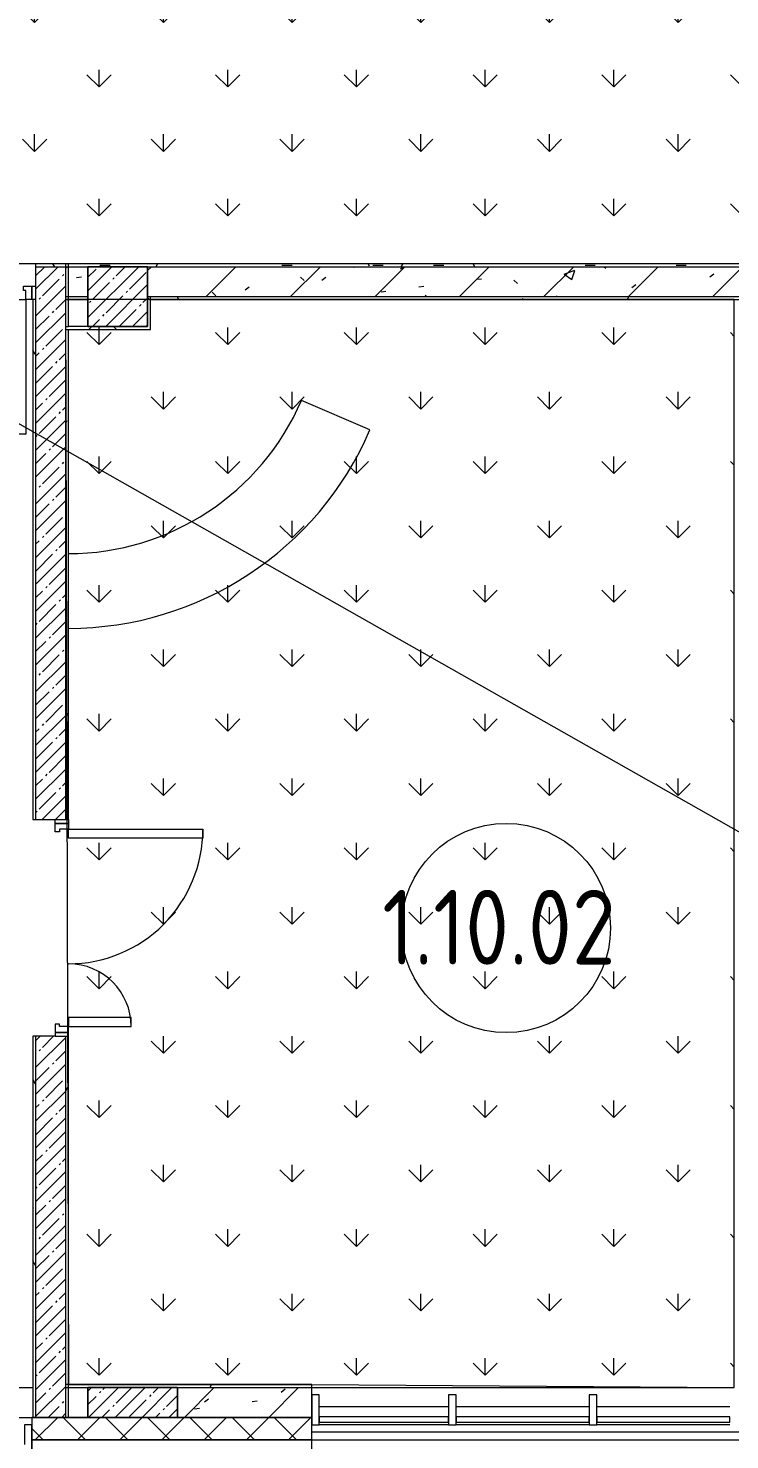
# Model space of a CAD drawing. Header units: millimetres. Extents: x -500089 to 1469082, y -290736 to 166440.
# Drawn here: x 1227604 to 1232304, y -64970 to -55525 of the extents above; entities that cross this region are included whole.
import ezdxf

# ---------------------------------------------------------------- set-up
doc = ezdxf.new("R2010")
doc.units = ezdxf.units.MM
for name, color, linetype, lineweight in [('Витраж', 7, 'Continuous', 0), ('Двери', 7, 'Continuous', 0), ('Марки помещений', 7, 'Continuous', 0), ('Несущие колонны', 7, 'Continuous', 0), ('Панели витража', 7, 'Continuous', 0), ('Перекрытие', 7, 'Continuous', 0), ('Стены наружные', 7, 'Continuous', 0), ('Стены несущие', 7, 'Continuous', 0), ('Стены отделка', 7, 'Continuous', 0), ('Стены штриховка', 7, 'Continuous', 0), ('экспертиза ДУ пояснения', 6, 'Continuous', 0), ('экспертиза условные обозначения', 1, 'Continuous', 0)]:
    doc.layers.add(name, color=color, linetype=linetype, lineweight=lineweight)
doc.styles.add('GOST Common_1', font='', dxfattribs={"width": 0.9, "height": 700})
doc.styles.get('GOST Common_1').set_extended_font_data('GOST Common')
pattern_1 = [(0, (1111853.59, -73570.49), (812.8, 203.2), [67.056, -542.544, 67.056, -542.544, -3251.2]), (0, (1111853.59, -73570.49), (812.8, 203.2), [-1219.2, 67.056, -1152.144, 67.056, -542.544, -1422.4]), (0, (1111853.59, -73570.49), (812.8, 203.2), [-3048, 67.056, -339.344, 67.056, -948.944]), (120, (1112158.39, -73468.89), (-582.37636, 602.30545), [67.056, -542.544, 67.056, -542.544, -3251.2]), (120, (1112158.39, -73468.89), (-582.37636, 602.30545), [-1219.2, 67.056, -1152.144, 67.056, -542.544, -1422.4]), (120, (1112158.39, -73468.89), (-582.37636, 602.30545), [-3048, 67.056, -339.344, 67.056, -948.944]), (240, (1112259.99, -73062.49), (-230.42364, -805.50545), [67.056, -542.544, 67.056, -542.544, -3251.2]), (240, (1112259.99, -73062.49), (-230.42364, -805.50545), [-1219.2, 67.056, -1152.144, 67.056, -542.544, -1422.4]), (240, (1112259.99, -73062.49), (-230.42364, -805.50545), [-3048, 67.056, -339.344, 67.056, -948.944])]
pattern_2 = [(45, (1111853.6, -73570.5), (-282.8427, 282.8427), [])]
pattern_3 = [(50, (1111853.6, -73570.5), (728.7365, -63.7558), [76.2, -838.2]), (355, (1111853.6, -73570.5), (-140.9716, 764.2276), [60.96, -670.56]), (100.451, (1111914.3, -73575.8), (587.77, 700.4668), [64.76, -712.36]), (46.184, (1111853.6, -73367.3), (1084.316, -168.171), [114.3, -1257.3]), (96.636, (1111943.9, -73381.3), (949.61, 989.71), [97.14, -1068.54]), (351.184, (1111853.6, -73367.3), (949.621, 989.701), [91.44, -1005.84]), (21, (1111955.2, -73418.1), (606.458, -409.0606), [76.2, -838.2]), (326, (1111955.2, -73418.1), (247.2083, 736.753), [60.96, -670.56]), (71.451, (1112005.7, -73452.2), (853.6683, 327.6855), [64.76, -712.36]), (37.5, (1111853.59, -73570.5), (12.3547, 338.2201), [33.528, -628.904, 33.528, -647.192, -673.1]), (37.5, (1111853.59, -73570.5), (12.3547, 338.2201), [-1343.152, 33.528, -639.572]), (7.5, (1111853.6, -73570.5), (267.2789, 400.7221), [33.528, -354.584, 33.528, -613.664, -256.54]), (7.5, (1111853.6, -73570.5), (267.2789, 400.7221), [-1035.304, 33.528, -223.012]), (327.5, (1111627.02, -73570.5), (542.36333, -22.91534), [33.528, -220.472, 33.528, -758.952, -1051.56]), (327.5, (1111627.02, -73570.5), (542.36333, -22.91534), [-1046.48, 33.528, -1018.032]), (317.5, (1111525.4, -73570.5), (592.517, 101.7071), [33.528, -296.672, 33.528, -492.76, -746.76]), (317.5, (1111525.4, -73570.5), (592.517, 101.7071), [-856.488, 33.528, -713.232])]
pattern_4 = [(45, (1111853.59, -73570.49), (-89.80256, 89.80256), []), (45, (1111943.39, -73570.49), (-89.80256, 89.80256), [158.75, -31.75, 13.411, -18.339])]
pattern_5 = [(45, (1111853.6, -73570.5), (-212.132, 212.132), []), (135, (1111853.6, -73570.5), (-212.132, -212.132), [])]
pattern_6 = [(90, (1077209.23, -303341.8), (-431.0523, 431.0523), [114.3, -747.8046]), (45, (1077209.2, -303341.8), (-431.0523, 431.0523), [114.3, -495.3]), (135, (1077209.2, -303341.8), (-431.0523, -431.0523), [114.3, -495.3])]

# ---------------------------------------------------------------- blocks, each defined once
blk = doc.blocks.new('АР_СОШ_Верзилово_Фасады_rvt-2-З Этаж 01')
at = {"layer": 'Стены наружные'}
blk.add_line((117650, 8600), (120950, 8600), dxfattribs=at)
at = {"layer": 'Стены отделка', "lineweight": 9}
for p, q in [((117650, 8600), (115775, 8600)), ((115775, 8600), (115775, 8500)), ((117650, 8500), (117650, 8600))]:
    blk.add_line(p, q, dxfattribs=at)
blk = doc.blocks.new('ASVP_ДверьПротивопожарнаяСтальная_2 полотна - EI15 1320х2000h_полотна_ Г Пр _1200 в чистоте_-4225083-З Этаж 01')
at = {"layer": 'Двери', "lineweight": 18}
for p, q in [((-660, 1020), (-600, 1020)), ((-660, 120), (-660, 1020)), ((-600, 1020), (-600, 120)), ((660, 540), (600, 540)), ((600, 540), (600, 120)), ((660, 120), (660, 540)), ((-725, 120), (-700, 120)), ((-725, 30), (-725, 120)), ((-700, 120), (-660, 120)), ((-700, 30), (-700, 120)), ((-700, 120), (-700, 30)), ((-600, 120), (-660, 120)), ((-660, 120), (-660, 60)), ((600, 120), (660, 120)), ((700, 120), (660, 120)), ((660, 120), (660, 60)), ((700, 30), (700, 120)), ((725, 120), (700, 120)), ((700, 120), (700, 30)), ((725, 30), (725, 120)), ((-700, 30), (-725, 30)), ((-644, 30), (-700, 30)), ((-660, 60), (-644, 60)), ((-644, 60), (-644, 30)), ((660, 60), (644, 60)), ((644, 60), (644, 30)), ((644, 30), (700, 30)), ((700, 30), (725, 30))]:
    blk.add_line(p, q, dxfattribs=at)
at = {"layer": 'Двери'}
for centre, radius, start, end in [((-660, 120), 900, 360, 90), ((660, 120), 420, 90, 180)]:
    blk.add_arc(centre, radius, start, end, dxfattribs=at)
blk = doc.blocks.new('ASVP_ДверьСтальная_2 полотна - Внутренняя 1320х2000h_полотна_ Г Пр _1200 в чистоте_-4240591-З Этаж 01')
at = {"layer": 'Двери', "lineweight": 18}
for p, q in [((-660, 1020), (-600, 1020)), ((-660, 120), (-660, 1020)), ((-600, 1020), (-600, 120)), ((660, 540), (600, 540)), ((600, 540), (600, 120)), ((660, 120), (660, 540)), ((-725, 120), (-700, 120)), ((-725, 30), (-725, 120)), ((-700, 120), (-660, 120)), ((-700, 30), (-700, 120)), ((-700, 120), (-700, 30)), ((-600, 120), (-660, 120)), ((-660, 120), (-660, 60)), ((600, 120), (660, 120)), ((700, 120), (660, 120)), ((660, 120), (660, 60)), ((700, 30), (700, 120)), ((725, 120), (700, 120)), ((700, 120), (700, 30)), ((725, 30), (725, 120)), ((-700, 30), (-725, 30)), ((-644, 30), (-700, 30)), ((-660, 60), (-644, 60)), ((-644, 60), (-644, 30)), ((660, 60), (644, 60)), ((644, 60), (644, 30)), ((644, 30), (700, 30)), ((700, 30), (725, 30))]:
    blk.add_line(p, q, dxfattribs=at)
at = {"layer": 'Двери'}
for centre, radius, start, end in [((-660, 120), 900, 360, 90), ((660, 120), 420, 90, 180)]:
    blk.add_arc(centre, radius, start, end, dxfattribs=at)
blk = doc.blocks.new('Прямоугольный импост - 50х200 мм Серый-4109961-З Этаж 01')
at = {"layer": 'Витраж', "lineweight": 18}
for p, q in [((-50, 35), (0, 35)), ((-50, 32.5), (-50, 35)), ((0, 35), (0, -165)), ((-50, -165), (-50, -32.5)), ((0, -165), (-50, -165))]:
    blk.add_line(p, q, dxfattribs=at)
blk = doc.blocks.new('Прямоугольный импост - 50х200 мм Серый-4109991-З Этаж 01')
at = {"layer": 'Витраж', "lineweight": 18}
for p, q in [((0, 35), (-50, 35)), ((-50, 35), (-50, -165)), ((0, -165), (0, 35)), ((-50, -165), (0, -165))]:
    blk.add_line(p, q, dxfattribs=at)
blk = doc.blocks.new('Прямоугольный импост - 50х200 мм Серый-4109983-З Этаж 01')
at = {"layer": 'Витраж', "lineweight": 18}
for p, q in [((-25, 35), (25, 35)), ((-25, -165), (-25, 35)), ((25, 35), (25, -165)), ((25, -165), (-25, -165))]:
    blk.add_line(p, q, dxfattribs=at)
blk = doc.blocks.new('Прямоугольный импост - 50х120 мм Серый-4182520-З Этаж 01')
at = {"layer": 'Витраж'}
for p, q in [((118566.7, 8820), (117700, 8820)), ((118566.7, 8700), (117700, 8700))]:
    blk.add_line(p, q, dxfattribs=at)
blk = doc.blocks.new('Прямоугольный импост - 50х120 мм Серый-4182521-З Этаж 01')
at = {"layer": 'Витраж'}
for p, q in [((120450, 8820), (119558.3, 8820)), ((120450, 8700), (119558.3, 8700))]:
    blk.add_line(p, q, dxfattribs=at)
blk = doc.blocks.new('Системная панель - ASVP_Cтеклопакет Двухкамерный_36 мм-4182522-З Этаж 01')
at = {"layer": 'Панели витража', "lineweight": 18}
for p, q in [((433.3, 18), (-433.3, 18)), ((-433.3, 18), (-433.3, -18)), ((433.3, -18), (433.3, 18)), ((-433.3, -18), (433.3, -18))]:
    blk.add_line(p, q, dxfattribs=at)
blk = doc.blocks.new('Системная панель - ASVP_Cтеклопакет Двухкамерный_36 мм-4182523-З Этаж 01')
at = {"layer": 'Панели витража', "lineweight": 18}
for p, q in [((445.8, 18), (-445.8, 18)), ((-445.8, 18), (-445.8, -18)), ((445.8, -18), (445.8, 18)), ((-445.8, -18), (445.8, -18))]:
    blk.add_line(p, q, dxfattribs=at)
blk = doc.blocks.new('ADSK_КолоннаЖБ_Прямоугольная - 200x600 мм-4121270-З Этаж 01')
at = {"layer": 'Несущие колонны', "lineweight": 18}
for p, q in [((-300, 100), (300, 100)), ((-300, -100), (-300, 100)), ((300, 100), (300, -100)), ((300, -100), (-300, -100))]:
    blk.add_line(p, q, dxfattribs=at)
blk = doc.blocks.new('ADSK_КолоннаЖБ_Прямоугольная - 400x400 мм-3673746-З Этаж 01')
at = {"layer": 'Несущие колонны', "lineweight": 18}
for p, q in [((-200, 200), (200, 200)), ((-200, -200), (-200, 200)), ((200, 200), (200, -200)), ((200, -200), (-200, -200))]:
    blk.add_line(p, q, dxfattribs=at)
blk = doc.blocks.new('ASVP_Марка_Помещение_ОдноЗначение - Номер-684784-З Этаж 01')
at = {"layer": 'Марки помещений'}
blk.add_circle((0, 0), 3.5, dxfattribs=at)

msp = doc.modelspace()

# ---------------------------------------------------------------- hatches: boundary and pattern name
at = {"layer": 'Несущие колонны'}
h = msp.add_hatch(dxfattribs=at)
h.set_pattern_fill('FP_35', color=256, style=0, pattern_type=2)
h.set_pattern_definition(pattern_4)
h.paths.add_polyline_path([(1228003.586, -57520.488), (1228403.586, -57520.488), (1228403.586, -57120.488), (1228003.586, -57120.488), (1228003.586, -57460.071)], flags=0)
h = msp.add_hatch(dxfattribs=at)
h.set_pattern_fill('FP_35', color=256, style=0, pattern_type=2)
h.set_pattern_definition(pattern_4)
h.paths.add_polyline_path([(1228603.586, -64820.488), (1228603.586, -64620.488), (1228003.586, -64620.488), (1228003.586, -64820.488)], flags=0)
at = {"layer": 'Стены штриховка'}
h = msp.add_hatch(dxfattribs=at)
h.set_pattern_fill('FP_174', color=256, style=0, pattern_type=2)
h.set_pattern_definition(pattern_1)
h.paths.add_polyline_path([(1224533.373, -57120.488), (1226203.586, -57120.488), (1226203.586, -57100.488), (1224253.586, -57100.488), (1224253.586, -57120.488), (1224353.586, -57120.488)], flags=0)
h.paths.add_polyline_path([(1227853.586, -57120.488), (1227871.233, -57102.841), (1227853.586, -57100.488), (1227653.586, -57100.488), (1227653.586, -57120.488)], flags=0)
h.paths.add_polyline_path([(1224153.586, -57120.488), (1224153.586, -57100.488), (1224133.586, -57100.488), (1224145.782, -57112.684)], flags=0)
h = msp.add_hatch(dxfattribs=at)
h.set_pattern_fill('FP_35', color=256, style=0, pattern_type=2)
h.set_pattern_definition(pattern_4)
h.paths.add_polyline_path([(1224353.586, -57320.488), (1226203.586, -57320.488), (1226203.586, -57120.488), (1224153.586, -57120.488), (1224153.586, -57320.488), (1224320.607, -57320.488)], flags=0)
h.paths.add_polyline_path([(1227653.701, -57320.488), (1227853.586, -57320.488), (1227853.586, -57120.488), (1227653.586, -57120.488), (1227653.586, -57320.488)], flags=0)
h = msp.add_hatch(dxfattribs=at)
h.set_pattern_fill('FP_174', color=256, style=0, pattern_type=2)
h.set_pattern_definition(pattern_1)
h.paths.add_polyline_path([(1228345.548, -57120.488), (1234703.585, -57120.488), (1234703.585, -57100.488), (1227853.586, -57100.488), (1227871.233, -57102.841), (1227853.586, -57120.488), (1228277.791, -57120.488)], flags=0)
h = msp.add_hatch(dxfattribs=at)
h.set_pattern_fill('FP_201', color=256, style=0, pattern_type=2)
h.set_pattern_definition(pattern_2)
h.paths.add_polyline_path([(1228003.586, -57320.488), (1228003.586, -57120.488), (1227853.586, -57120.488), (1227853.586, -57320.488), (1227962.029, -57320.488)], flags=0)
h.paths.add_polyline_path([(1232833.585, -57320.488), (1234703.585, -57320.488), (1234703.585, -57120.488), (1228403.586, -57120.488), (1228403.586, -57320.488), (1232409.889, -57320.488)], flags=0)
h = msp.add_hatch(dxfattribs=at)
h.set_pattern_fill('FP_31', color=256, style=0, pattern_type=2)
h.set_pattern_definition(pattern_3)
h.paths.add_polyline_path([(1228003.586, -57320.488), (1228003.586, -57120.488), (1227853.586, -57120.488), (1227853.586, -57320.488), (1227962.029, -57320.488)], flags=0)
h.paths.add_polyline_path([(1232833.585, -57320.488), (1234703.585, -57320.488), (1234703.585, -57120.488), (1228403.586, -57120.488), (1228403.586, -57320.488), (1232409.889, -57320.488)], flags=0)
h = msp.add_hatch(dxfattribs=at)
h.set_pattern_fill('FP_35', color=256, style=0, pattern_type=2)
h.set_pattern_definition(pattern_4)
h.paths.add_polyline_path([(1227853.586, -64820.488), (1227853.586, -62270.488), (1227653.586, -62270.488), (1227653.586, -64820.488)], flags=0)
h.paths.add_polyline_path([(1227853.586, -60820.488), (1227853.586, -57320.488), (1227653.586, -57320.488), (1227653.586, -60820.488), (1227783.586, -60820.488)], flags=0)
h = msp.add_hatch(dxfattribs=at)
h.set_pattern_fill('FP_174', color=256, style=0, pattern_type=2)
h.set_pattern_definition(pattern_1)
h.paths.add_polyline_path([(1229893.193, -57340.488), (1234703.585, -57340.488), (1234702.672, -57320.491), (1228423.586, -57320.488), (1228423.586, -57340.488), (1229824.498, -57340.488)], flags=0)
h.paths.add_polyline_path([(1228003.586, -57340.488), (1228003.586, -57320.488), (1227853.586, -57320.488), (1227853.586, -57340.488), (1227962.029, -57340.488)], flags=0)
h = msp.add_hatch(dxfattribs=at)
h.set_pattern_fill('FP_202', color=256, style=0, pattern_type=2)
h.set_pattern_definition(pattern_5)
h.paths.add_polyline_path([(1228423.586, -57540.488), (1228423.586, -57320.488), (1228403.586, -57320.488), (1228403.586, -57540.488)], flags=0)
h = msp.add_hatch(dxfattribs=at)
h.set_pattern_fill('FP_174', color=256, style=0, pattern_type=2)
h.set_pattern_definition(pattern_1)
h.paths.add_polyline_path([(1227653.586, -64820.488), (1227653.586, -62270.488), (1227633.586, -62270.488), (1227633.586, -64820.488)], flags=0)
h.paths.add_polyline_path([(1227633.586, -60820.488), (1227653.586, -60820.488), (1227653.586, -57340.488), (1227633.586, -57340.488), (1227633.586, -59400.955)], flags=0)
h = msp.add_hatch(dxfattribs=at)
h.set_pattern_fill('FP_174', color=256, style=0, pattern_type=2)
h.set_pattern_definition(pattern_1)
h.paths.add_polyline_path([(1227853.586, -64820.488), (1227873.586, -64820.488), (1227873.586, -62270.488), (1227853.586, -62270.488), (1227853.586, -64695.488)], flags=0)
h.paths.add_polyline_path([(1227853.586, -60820.488), (1227873.586, -60820.488), (1227873.586, -57540.488), (1227853.586, -57540.488), (1227853.586, -59540.488)], flags=0)
h.paths.add_polyline_path([(1227873.586, -57520.488), (1227873.586, -57340.488), (1227853.586, -57340.488), (1227853.586, -57520.488)], flags=0)
h = msp.add_hatch(dxfattribs=at)
h.set_pattern_fill('FP_202', color=256, style=0, pattern_type=2)
h.set_pattern_definition(pattern_5)
h.paths.add_polyline_path([(1227853.586, -57540.488), (1228403.586, -57540.488), (1228403.586, -57520.488), (1227853.586, -57520.488)], flags=0)
h = msp.add_hatch(dxfattribs=at)
h.set_pattern_fill('FP_174', color=256, style=0, pattern_type=2)
h.set_pattern_definition(pattern_1)
h.paths.add_polyline_path([(1227873.586, -64620.488), (1229503.586, -64620.488), (1229503.586, -64600.488), (1227873.586, -64601.021), (1227873.586, -64603.155)], flags=0)
h = msp.add_hatch(dxfattribs=at)
h.set_pattern_fill('FP_201', color=256, style=0, pattern_type=2)
h.set_pattern_definition(pattern_2)
h.paths.add_polyline_path([(1227962.029, -64820.488), (1228003.586, -64820.488), (1228003.586, -64620.488), (1227873.586, -64620.488), (1227873.586, -64820.488)], flags=0)
h.paths.add_polyline_path([(1228603.586, -64820.488), (1229503.586, -64820.488), (1229503.586, -64620.488), (1228603.586, -64620.488), (1228603.586, -64642.161)], flags=0)
h = msp.add_hatch(dxfattribs=at)
h.set_pattern_fill('FP_31', color=256, style=0, pattern_type=2)
h.set_pattern_definition(pattern_3)
h.paths.add_polyline_path([(1227962.029, -64820.488), (1228003.586, -64820.488), (1228003.586, -64620.488), (1227873.586, -64620.488), (1227873.586, -64820.488)], flags=0)
h.paths.add_polyline_path([(1228603.586, -64820.488), (1229503.586, -64820.488), (1229503.586, -64620.488), (1228603.586, -64620.488), (1228603.586, -64642.161)], flags=0)
h = msp.add_hatch(dxfattribs=at)
h.set_pattern_fill('FP_32', color=256, style=0, pattern_type=2)
h.set_pattern_definition([(45, (1111853.59, -73570.49), (-141.42136, 141.42136), []), (135, (1111853.59, -73570.49), (-141.42136, -141.42136), [])])
h.paths.add_polyline_path([(1243529.557, -64970.488), (1244153.585, -64970.488), (1244153.585, -64820.488), (1242928.585, -64820.488), (1242928.585, -64970.488)], flags=0)
h.paths.add_polyline_path([(1279253.585, -64970.488), (1279603.585, -64970.488), (1279603.585, -64820.488), (1279103.585, -64821.264), (1279103.585, -64907.988), (1278853.585, -64970.488), (1279112.435, -64970.488)], flags=0)
h.paths.add_polyline_path([(1267503.585, -64970.488), (1269353.585, -64970.488), (1269353.585, -64820.488), (1267503.585, -64820.488), (1267503.585, -64920.488)], flags=0)
h.paths.add_polyline_path([(1229473.586, -64970.488), (1229503.586, -64970.488), (1229503.586, -64820.488), (1227628.586, -64820.488), (1227628.586, -64970.488), (1228603.586, -64970.488)], flags=0)
h.paths.add_polyline_path([(1263953.585, -64970.488), (1265803.585, -64970.488), (1265803.585, -64820.488), (1263953.585, -64820.488), (1263953.585, -64920.488)], flags=0)
h.paths.add_polyline_path([(1237378.585, -64970.488), (1237378.585, -64820.488), (1234703.586, -64820.488), (1234703.586, -64970.488), (1236857.749, -64970.488)], flags=0)
h.paths.add_polyline_path([(1225853.586, -64970.488), (1225878.586, -64970.488), (1225878.586, -64820.488), (1224353.586, -64820.488), (1224353.586, -64970.488), (1225738.117, -64970.488)], flags=0)
at = {"layer": 'экспертиза условные обозначения'}
h = msp.add_hatch(dxfattribs=at)
h.set_pattern_fill('GRASS', color=6, scale=24)
h.set_pattern_definition(pattern_6)
h.paths.add_polyline_path([(1216573.586, -55050.488), (1216573.586, -53090.488), (1222173.586, -53090.488), (1222173.586, -50670.488), (1229303.585, -50670.488), (1229303.585, -52950.488), (1228603.586, -52950.488), (1228603.586, -53090.488), (1230893.585, -53090.488), (1242953.585, -53090.488), (1242933.585, -57120.488), (1237273.585, -57100.488), (1224273.586, -57100.488), (1224273.586, -55050.488)])
h = msp.add_hatch(dxfattribs=at)
h.set_pattern_fill('GRASS', color=6, scale=24)
h.set_pattern_definition(pattern_6)
h.paths.add_polyline_path([(1227873.586, -64600.488), (1228853.586, -64600.488), (1229503.586, -64600.488), (1232333.585, -64620.488), (1232333.585, -63870.488), (1232333.585, -62420.488), (1232333.585, -61950.488), (1232333.585, -59940.488), (1232333.585, -57340.488), (1227853.586, -57340.488)])

# ---------------------------------------------------------------- linework, layer by layer
at = {"layer": 'Несущие колонны'}
for p, q in [((1228403.586, -57120.488), (1228003.586, -57120.488)), ((1228003.586, -57120.488), (1228003.586, -57320.488)), ((1228403.586, -57320.488), (1228403.586, -57120.488)), ((1228003.586, -57320.488), (1228003.586, -57340.488)), ((1228403.586, -57340.488), (1228403.586, -57320.488)), ((1228003.586, -57340.488), (1228003.586, -57520.488)), ((1228403.586, -57520.488), (1228403.586, -57340.488)), ((1228003.586, -57520.488), (1228403.586, -57520.488)), ((1228603.586, -64620.488), (1228003.586, -64620.488)), ((1228003.586, -64620.488), (1228003.586, -64820.488)), ((1228603.586, -64820.488), (1228603.586, -64620.488)), ((1228003.586, -64820.488), (1228603.586, -64820.488))]:
    msp.add_line(p, q, dxfattribs=at)
at = {"layer": 'Перекрытие'}
for p, q in [((1225853.586, -64620.488), (1227633.586, -64620.488)), ((1229503.586, -64620.488), (1232333.585, -64620.488))]:
    msp.add_line(p, q, dxfattribs=at)
at = {"layer": 'Стены наружные'}
for p, q in [((1229893.193, -58212.948), (1229434.191, -58014.661)), ((1225878.586, -64820.488), (1227628.586, -64820.488)), ((1232928.586, -64920.488), (1229503.586, -64920.488))]:
    msp.add_line(p, q, dxfattribs=at)
for radius in [1700, 2200]:
    msp.add_arc((1227873.586, -57340.488), radius, 270, 336.6359082, dxfattribs=at)
at = {"layer": 'Стены несущие'}
for p, q in [((1227653.586, -57120.488), (1227653.586, -57250.488)), ((1227653.586, -57120.488), (1227853.586, -57120.488)), ((1227853.586, -57120.488), (1227853.586, -60820.488)), ((1227853.586, -57120.488), (1227853.586, -57320.488)), ((1227853.586, -57120.488), (1228003.586, -57120.488)), ((1228403.586, -57120.488), (1234703.585, -57120.488)), ((1227853.586, -57320.488), (1228003.586, -57320.488)), ((1228403.586, -57320.488), (1234703.585, -57320.488)), ((1227653.586, -57340.488), (1227653.586, -60820.488)), ((1227653.586, -60820.488), (1227783.586, -60820.488)), ((1227783.586, -62270.488), (1227653.586, -62270.488)), ((1227653.586, -62270.488), (1227653.586, -64820.488)), ((1227853.586, -62270.488), (1227853.586, -64820.488)), ((1227853.586, -64620.488), (1227853.586, -64820.488)), ((1227853.586, -64620.488), (1228003.586, -64620.488)), ((1228603.586, -64620.488), (1229503.586, -64620.488)), ((1229503.586, -64820.488), (1229503.586, -64620.488)), ((1227653.586, -64820.488), (1227853.586, -64820.488)), ((1227853.586, -64820.488), (1228003.586, -64820.488)), ((1228003.586, -64820.488), (1227853.586, -64820.488)), ((1228603.586, -64820.488), (1229503.586, -64820.488)), ((1229503.586, -64820.488), (1228603.586, -64820.488))]:
    msp.add_line(p, q, dxfattribs=at)
at = {"layer": 'Стены отделка'}
for p, q in [((1227873.586, -57100.488), (1227653.586, -57100.488)), ((1227653.586, -57100.488), (1227653.586, -57120.488)), ((1236003.585, -57100.488), (1227853.586, -57100.488)), ((1227853.586, -57100.488), (1227853.586, -57120.488)), ((1227873.586, -57520.488), (1227873.586, -57100.488)), ((1227853.586, -57320.488), (1227853.586, -57340.488)), ((1227633.586, -57340.488), (1227633.586, -60820.488)), ((1227853.586, -57340.488), (1228003.586, -57340.488)), ((1228403.586, -57340.488), (1228403.586, -57520.488)), ((1228423.586, -57340.488), (1234703.585, -57340.488)), ((1228423.586, -57540.488), (1228423.586, -57340.488)), ((1228403.586, -57520.488), (1227873.586, -57520.488)), ((1227873.586, -60820.488), (1227873.586, -57540.488)), ((1227873.586, -57540.488), (1228423.586, -57540.488)), ((1227633.586, -60820.488), (1227653.586, -60820.488)), ((1227653.586, -62270.488), (1227633.586, -62270.488)), ((1227633.586, -62270.488), (1227633.586, -64820.488)), ((1227873.586, -64820.488), (1227873.586, -62270.488)), ((1229503.586, -64600.488), (1227853.586, -64600.488)), ((1227853.586, -64600.488), (1227853.586, -64620.488)), ((1229503.586, -64620.488), (1229503.586, -64600.488)), ((1227853.586, -64820.488), (1227628.586, -64820.488)), ((1227628.586, -64820.488), (1227628.586, -64970.488)), ((1227633.586, -64820.488), (1227653.586, -64820.488)), ((1227853.586, -64820.488), (1227873.586, -64820.488)), ((1228603.586, -64820.488), (1228003.586, -64820.488)), ((1229503.586, -64970.488), (1229503.586, -64820.488)), ((1227628.586, -64970.488), (1229503.586, -64970.488))]:
    msp.add_line(p, q, dxfattribs=at)
at = {"layer": 'Стены штриховка'}
for p, q in [((1228003.586, -57120.488), (1228403.586, -57120.488)), ((1228003.586, -57340.488), (1228003.586, -57120.488)), ((1228403.586, -57120.488), (1228403.586, -57320.488)), ((1228423.586, -57340.488), (1228423.586, -57320.488)), ((1227853.586, -57520.488), (1227873.586, -57520.488)), ((1227853.586, -57540.488), (1227873.586, -57540.488)), ((1228003.586, -64620.488), (1228603.586, -64620.488)), ((1228003.586, -64820.488), (1228003.586, -64620.488)), ((1228603.586, -64620.488), (1228603.586, -64820.488))]:
    msp.add_line(p, q, dxfattribs=at)
at = {"layer": 'экспертиза ДУ пояснения'}
msp.add_lwpolyline([(1036157.61, 50215.508), (1236236.852, -63095.361)], dxfattribs=at)
at = {"layer": 'экспертиза условные обозначения', "color": 6}
for points in [[(1216573.586, -55050.488), (1216573.586, -53090.488), (1222173.586, -53090.488), (1222173.586, -50670.488), (1229303.585, -50670.488), (1229303.585, -50670.488), (1229303.585, -50670.488), (1229303.585, -50670.488), (1229303.585, -50670.488), (1229303.585, -50670.488), (1229303.585, -50670.488), (1229303.585, -52950.488), (1228603.586, -52950.488), (1228603.586, -53090.488), (1230893.585, -53090.488), (1242953.585, -53090.488), (1242933.585, -57120.488), (1237273.585, -57100.488), (1237273.585, -57100.488), (1224273.586, -57100.488), (1224273.586, -55050.488), (1216573.586, -55050.488)], [(1227873.586, -64600.488), (1228853.586, -64600.488), (1229503.586, -64600.488), (1232333.585, -64620.488), (1232333.585, -63870.488), (1232333.585, -62420.488), (1232333.585, -61950.488), (1232333.585, -59940.488), (1232333.585, -59940.488), (1232333.585, -57340.488), (1227853.586, -57340.488), (1227873.586, -64600.488)]]:
    msp.add_lwpolyline(points, dxfattribs=at)

# ---------------------------------------------------------------- block references
msp.add_blockref('АР_СОШ_Верзилово_Фасады_rvt-2-З Этаж 01', (1111853.585, -73570.488))
at = {"layer": 'Витраж', "rotation": 180}
msp.add_blockref('Прямоугольный импост - 50х200 мм Серый-4109991-З Этаж 01', (1229503.586, -64835.488), dxfattribs=at)
at = {"layer": 'Витраж', "extrusion": (0, 0, -1), "rotation": 180}
for name, p in [('Прямоугольный импост - 50х200 мм Серый-4109983-З Этаж 01', (-1230445.252, -64835.488)), ('Прямоугольный импост - 50х200 мм Серый-4109983-З Этаж 01', (-1231386.919, -64835.488)), ('Прямоугольный импост - 50х200 мм Серый-4109961-З Этаж 01', (-1227628.586, -65035.488))]:
    msp.add_blockref(name, p, dxfattribs=at)
at = {"layer": 'Витраж'}
for name, p in [('Прямоугольный импост - 50х120 мм Серый-4182520-З Этаж 01', (1111853.585, -73570.488)), ('Прямоугольный импост - 50х120 мм Серый-4182521-З Этаж 01', (1110911.919, -73570.488)), ('Прямоугольный импост - 50х120 мм Серый-4182521-З Этаж 01', (1111853.585, -73570.488))]:
    msp.add_blockref(name, p, dxfattribs=at)
at = {"layer": 'Двери'}
for name, p, rotation in [('ASVP_ДверьПротивопожарнаяСтальная_2 полотна - EI15 1320х2000h_полотна_ Г Пр _1200 в чистоте_-4225083-З Этаж 01', (1226928.586, -57220.488), 180), ('ASVP_ДверьСтальная_2 полотна - Внутренняя 1320х2000h_полотна_ Г Пр _1200 в чистоте_-4240591-З Этаж 01', (1227753.586, -61545.488), 270.0000000000002)]:
    msp.add_blockref(name, p, dxfattribs=dict(at, rotation=rotation))
at = {"layer": 'Марки помещений', "xscale": 199.9999999999999, "yscale": 199.9999999999999, "zscale": 199.9999999999999}
msp.add_blockref('ASVP_Марка_Помещение_ОдноЗначение - Номер-684784-З Этаж 01', (1230804.602, -61545.925), dxfattribs=at)
at = {"layer": 'Несущие колонны'}
for name, p in [('ADSK_КолоннаЖБ_Прямоугольная - 400x400 мм-3673746-З Этаж 01', (1228203.586, -57320.488)), ('ADSK_КолоннаЖБ_Прямоугольная - 200x600 мм-4121270-З Этаж 01', (1228303.586, -64720.488))]:
    msp.add_blockref(name, p, dxfattribs=at)
at = {"layer": 'Панели витража'}
for name, p in [('Системная панель - ASVP_Cтеклопакет Двухкамерный_36 мм-4182522-З Этаж 01', (1229986.919, -64835.488)), ('Системная панель - ASVP_Cтеклопакет Двухкамерный_36 мм-4182523-З Этаж 01', (1230916.086, -64835.488)), ('Системная панель - ASVP_Cтеклопакет Двухкамерный_36 мм-4182523-З Этаж 01', (1231857.752, -64835.488))]:
    msp.add_blockref(name, p, dxfattribs=at)

# ---------------------------------------------------------------- texts
at = {"layer": 'Марки помещений', "insert": (1229974.788, -61290.475), "char_height": 500, "width": 2034.68287, "attachment_point": 1, "style": 'GOST Common_1'}
msp.add_mtext('1.10.02', dxfattribs=at)

doc.saveas('drawing.dxf')
